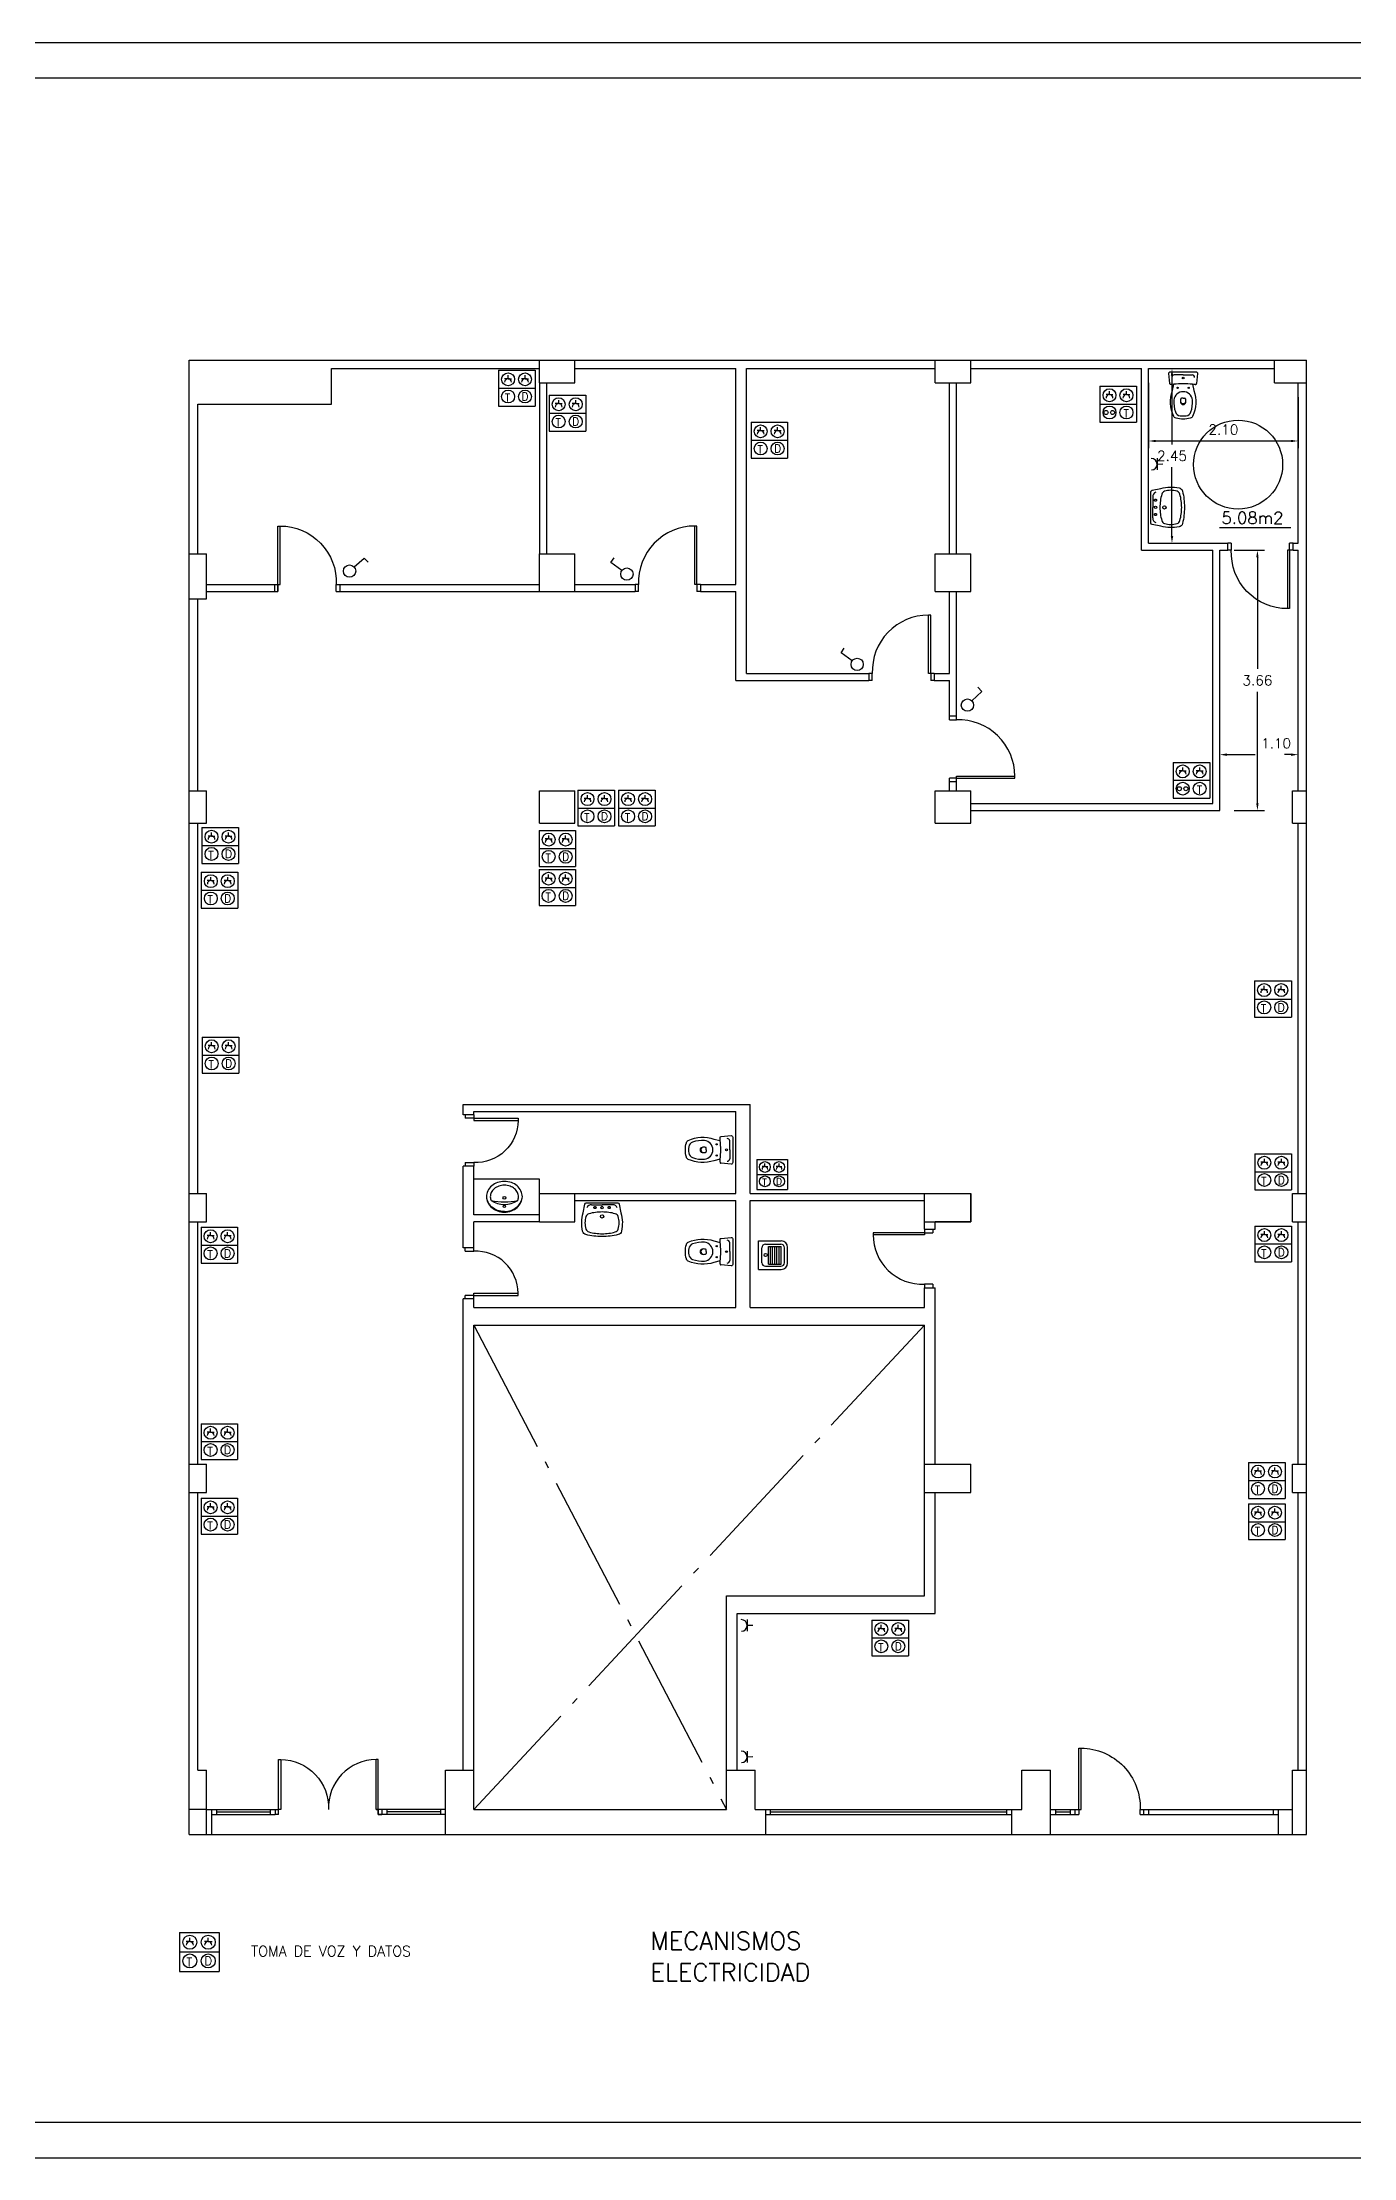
# Model space of a CAD drawing. Extents: x 131 to 495, y 66 to 228.
# Drawn here: x 220.91 to 239.34, y 98.08 to 127.78 of the extents above; entities that cross this region are included whole.
import ezdxf

# ---------------------------------------------------------------- set-up
doc = ezdxf.new("R2010")
doc.units = 0
doc.linetypes.add('ACAD_ISO04W100', pattern=[30.5, 24, -3, 0.5, -3])
doc.linetypes.add('PUNTOS', pattern=[0.25, 0, -0.25])
doc.layers.get('0').update_dxf_attribs({"linetype": 'CONTINUOUS'})
doc.layers.get('DEFPOINTS').update_dxf_attribs({"linetype": 'CONTINUOUS'})
for name, color, linetype in [('2', 7, 'CONTINUOUS'), ('COTAS', 1, 'CONTINUOUS'), ('FORMATO', 7, 'CONTINUOUS'), ('MECANISMOS', 2, 'CONTINUOUS'), ('PLANTA', 5, 'CONTINUOUS'), ('SAN', 7, 'CONTINUOUS'), ('SUP', 7, 'CONTINUOUS'), ('TEXTO', 3, 'CONTINUOUS')]:
    doc.layers.add(name, color=color, linetype=linetype)
doc.styles.add('ROMANS', font='romans')
doc.dimstyles.get("Standard").update_dxf_attribs({"dimtxt": 0.18, "dimasz": 0.18, "dimexe": 0.18, "dimexo": 0.0625, "dimgap": 0.09, "dimtad": 0, "dimtih": 1, "dimtoh": 1, "dimdec": 4, "dimzin": 0, "dimtxsty": 'STANDARD', "dimcen": 0.09, "dimazin": 3, "dimtfac": 1, "dimtdec": 4, "dimtofl": 0, "dimtmove": 0, "dimatfit": 3, "dimtolj": 1, "dimtzin": 0})

# ---------------------------------------------------------------- blocks, each defined once
blk = doc.blocks.new('012311')
for p, q in [((-0.2, 0), (0.2, 0)), ((-0.2, 0), (-0.2, -0.317)), ((0.2, 0), (0.2, -0.317)), ((-0.155, -0.095), (-0.155, -0.312)), ((-0.126, -0.136), (-0.126, -0.316)), ((-0.126, -0.136), (0.124, -0.136)), ((-0.126, -0.166), (0.124, -0.166)), ((-0.126, -0.196), (0.124, -0.196)), ((-0.126, -0.226), (0.124, -0.226)), ((-0.126, -0.256), (0.124, -0.256)), ((-0.126, -0.286), (0.124, -0.286)), ((-0.105, -0.045), (0.105, -0.045)), ((0.124, -0.136), (0.124, -0.316)), ((0.155, -0.095), (0.155, -0.312)), ((-0.126, -0.316), (0.124, -0.316)), ((-0.11, -0.407), (0.11, -0.407)), ((-0.105, -0.362), (0.105, -0.362))]:
    blk.add_line(p, q)
blk.add_circle((0.003, -0.098), 0.0213)
for centre, radius, start, end in [((-0.105, -0.095), 0.0501, 90, 180), ((0.105, -0.095), 0.0501, 0, 90), ((-0.11, -0.317), 0.0902, 180, 270), ((-0.105, -0.312), 0.0501, 180, 270), ((0.105, -0.312), 0.0501, 270, 0), ((0.11, -0.317), 0.0902, 270, 0)]:
    blk.add_arc(centre, radius, start, end)
blk = doc.blocks.new('012114')
for p, q in [((0, -0.041), (-0.126, -0.041)), ((0, -0.041), (0.126, -0.041)), ((0, -0.372), (-0.025, -0.372)), ((0, -0.372), (0.025, -0.372))]:
    blk.add_line(p, q)
blk.add_lwpolyline([(0.17, -0.179, 0.006856), (0.131, -0.175), (0.152, -0.264, -0.190618), (0.133, -0.625, -0.225225), (0.1, -0.652, -0.063558), (0, -0.665, -0.063558), (-0.1, -0.652, -0.225225), (-0.133, -0.625, -0.190618), (-0.152, -0.264), (-0.131, -0.175, 0.006856), (-0.17, -0.179, -0.425204), (-0.187, -0.165), (-0.2, -0.024, -0.440217), (-0.179, 0), (0, 0), (0.179, 0, -0.440217), (0.2, -0.024), (0.187, -0.165)], format="xyb")
for centre, radius in [((-0.078, -0.225), 0.008), ((0, -0.087), 0.0125), ((0.078, -0.225), 0.008)]:
    blk.add_circle(centre, radius)
for centre, radius, start, end in [((-0.122, -0.078), 0.0372, 96.0407, 181.7016), ((0, -0.412), 0.133, 6.8934, 173.1066), ((0, -1.582), 1.413, 90, 95.3323), ((0, -1.582), 1.413, 84.6677, 90), ((0.122, -0.078), 0.0372, 358.2984, 83.9593), ((0.172, -0.164), 0.015, 263.0963, 355.2379), ((0.314, -0.419), 0.447, 176.9791, 198.8669), ((-0.033, -0.538), 0.08, 198.8669, 263.0722), ((0.087, -0.406), 0.125, 168.5881, 191.4119), ((0, -0.408), 0.0386, 195.7788, 344.2212), ((-0.025, -0.382), 0.01, 90, 180), ((0, -0.422), 0.0366, 195.2314, 344.7686), ((0.025, -0.382), 0.01, 0, 90), ((-0.087, -0.406), 0.125, 348.5881, 11.4119), ((0.033, -0.538), 0.08, 276.9278, 341.1331), ((-0.314, -0.419), 0.447, 341.1331, 3.0209), ((0, -0.268), 0.352, 263.0722, 270), ((0, -0.268), 0.352, 270, 276.9278)]:
    blk.add_arc(centre, radius, start, end)
blk = doc.blocks.new('012314')
blk.add_lwpolyline([(-0.28, -0.24, 0.113017), (-0.259, -0.33, 0.103369), (-0.198, -0.41, 0.092126), (-0.109, -0.461, 0.085497), (0, -0.48, 0.085497), (0.109, -0.461, 0.092126), (0.198, -0.41, 0.103369), (0.259, -0.33, 0.113017), (0.28, -0.24, 0.113017), (0.259, -0.15, 0.103369), (0.198, -0.07, 0.092126), (0.109, -0.019, 0.085497), (0, 0, 0.085497), (-0.109, -0.019, 0.092126), (-0.198, -0.07, 0.103369), (-0.259, -0.15, 0.113017)], format="xyb", close=True)
for points in [[(-0.22, -0.24, 0.113017), (-0.205, -0.304, 0.103369), (-0.159, -0.364, 0.092126), (-0.089, -0.405, 0.085497), (0, -0.42, 0.085497), (0.089, -0.405, 0.092126), (0.159, -0.364, 0.103369), (0.205, -0.304, 0.113017), (0.22, -0.24, 0.105724), (0.207, -0.18, 0.103369)], [(-0.207, -0.18, 0.105724), (-0.22, -0.24, 0.113017)], [(0, -0.01, 0.085497), (-0.106, -0.028, 0.088222), (-0.188, -0.075, 0.098942)], [(0, -0.01, -0.085497), (0.106, -0.028, -0.088222), (0.188, -0.075, -0.098942)]]:
    blk.add_lwpolyline(points, format="xyb")
for centre, radius in [((0, -0.223), 0.0225), ((0, -0.09), 0.0175)]:
    blk.add_circle(centre, radius)
for centre, radius, start, end in [((-0.029, -0.276), 0.256, 128.4812, 167.4912), ((0, -0.508), 0.388, 57.6961, 122.3039), ((0, -1.187), 1.028, 78.3757, 101.6243), ((0.029, -0.276), 0.256, 12.5088, 51.5188)]:
    blk.add_arc(centre, radius, start, end)
blk = doc.blocks.new('012102')
for p in [(-0.148, -0.025), (0.148, -0.025)]:
    blk.add_line(p, (0, -0.025))
blk.add_lwpolyline([(0.221, 0, -0.356176), (0.241, -0.016), (0.266, -0.14, -0.119815), (0.273, -0.396, -0.294219), (0.228, -0.444, -0.064372), (0, -0.47, -0.064372), (-0.228, -0.444, -0.294219), (-0.273, -0.396, -0.119815), (-0.266, -0.14), (-0.241, -0.016, -0.356176), (-0.221, 0), (0, 0)], format="xyb", close=True)
at = {"linetype": 'PUNTOS'}
for centre in [(-0.1, -0.065), (0.1, -0.065)]:
    blk.add_circle(centre, 0.015, dxfattribs=at)
for centre, radius in [((0, -0.19), 0.023), ((0, -0.065), 0.0175)]:
    blk.add_circle(centre, radius)
for centre, radius, start, end in [((0.04, -0.279), 0.28, 161.6517, 198.3483), ((-0.169, -0.21), 0.06, 106.3491, 161.6517), ((-0.151, -0.092), 0.067, 87.0352, 159.0483), ((-0.007, -0.761), 0.634, 89.3416, 106.3491), ((0.007, -0.761), 0.634, 73.6509, 90.6584), ((0.151, -0.092), 0.067, 20.9517, 92.9648), ((0.169, -0.21), 0.06, 18.3483, 73.6509), ((-0.04, -0.279), 0.28, 341.6517, 18.3483), ((-0.169, -0.349), 0.06, 198.3483, 253.6509), ((-0.007, 0.202), 0.634, 253.6509, 270.6584), ((0.007, 0.202), 0.634, 269.3416, 286.3491), ((0.169, -0.349), 0.06, 286.3491, 341.6517)]:
    blk.add_arc(centre, radius, start, end)
blk = doc.blocks.new('*D56')
at = {"color": 0, "linetype": 'BYBLOCK'}
for p, q in [((168.061, 123.304), (168.061, 122.388)), ((170.161, 123.104), (170.161, 122.388)), ((168.161, 122.488), (170.061, 122.488))]:
    blk.add_line(p, q, dxfattribs=at)
for points in [[(168.161, 122.504), (168.161, 122.471), (168.061, 122.488)], [(170.061, 122.504), (170.061, 122.471), (170.161, 122.488)]]:
    blk.add_solid(points, dxfattribs=at)
at = {"layer": 'DEFPOINTS', "color": 0, "linetype": 'BYBLOCK'}
for p in [(168.061, 123.504), (170.161, 123.304), (170.161, 122.488)]:
    blk.add_point(p, dxfattribs=at)
at = {"color": 0, "linetype": 'BYBLOCK', "insert": (169.111, 122.648), "char_height": 0.14, "attachment_point": 5, "style": 'ROMANS'}
blk.add_mtext('\\A1;2.10', dxfattribs=at)
blk = doc.blocks.new('*D57')
at = {"color": 0, "linetype": 'BYBLOCK'}
for p, q in [((168.261, 123.504), (168.489, 123.504)), ((168.389, 123.404), (168.389, 122.439)), ((168.389, 121.154), (168.389, 122.119)), ((168.261, 121.054), (168.489, 121.054))]:
    blk.add_line(p, q, dxfattribs=at)
for points in [[(168.372, 123.404), (168.406, 123.404), (168.389, 123.504)], [(168.372, 121.154), (168.406, 121.154), (168.389, 121.054)]]:
    blk.add_solid(points, dxfattribs=at)
at = {"layer": 'DEFPOINTS', "color": 0, "linetype": 'BYBLOCK'}
for p in [(168.061, 123.504), (168.389, 123.504), (168.061, 121.054)]:
    blk.add_point(p, dxfattribs=at)
at = {"color": 0, "linetype": 'BYBLOCK', "insert": (168.389, 122.279), "char_height": 0.14, "attachment_point": 5, "style": 'ROMANS'}
blk.add_mtext('\\A1;2.45', dxfattribs=at)
blk = doc.blocks.new('*D58')
at = {"color": 0, "linetype": 'BYBLOCK'}
for p, q in [((169.261, 120.954), (169.689, 120.954)), ((169.589, 120.854), (169.589, 119.287)), ((169.589, 117.399), (169.589, 118.967)), ((169.261, 117.299), (169.689, 117.299))]:
    blk.add_line(p, q, dxfattribs=at)
for points in [[(169.572, 120.854), (169.605, 120.854), (169.589, 120.954)], [(169.572, 117.399), (169.605, 117.399), (169.589, 117.299)]]:
    blk.add_solid(points, dxfattribs=at)
at = {"layer": 'DEFPOINTS', "color": 0, "linetype": 'BYBLOCK'}
for p in [(169.061, 120.954), (169.589, 120.954), (169.061, 117.299)]:
    blk.add_point(p, dxfattribs=at)
at = {"color": 0, "linetype": 'BYBLOCK', "insert": (169.589, 119.127), "char_height": 0.14, "attachment_point": 5, "style": 'ROMANS'}
blk.add_mtext('\\A1;3.66', dxfattribs=at)
blk = doc.blocks.new('*D59')
at = {"color": 0, "linetype": 'BYBLOCK'}
for p, q in [((204.231, 117.969), (204.231, 117.984)), ((204.331, 118.084), (204.728, 118.084)), ((205.231, 118.084), (205.141, 118.084)), ((205.331, 117.969), (205.331, 117.984))]:
    blk.add_line(p, q, dxfattribs=at)
for points in [[(204.331, 118.101), (204.331, 118.067), (204.231, 118.084)], [(205.231, 118.101), (205.231, 118.067), (205.331, 118.084)]]:
    blk.add_solid(points, dxfattribs=at)
at = {"layer": 'DEFPOINTS', "color": 0, "linetype": 'BYBLOCK'}
for p in [(204.231, 118.169), (205.331, 118.169), (205.331, 118.084)]:
    blk.add_point(p, dxfattribs=at)
at = {"color": 0, "linetype": 'BYBLOCK', "insert": (205.021, 118.243), "char_height": 0.14, "attachment_point": 5, "style": 'ROMANS'}
blk.add_mtext('\\A1;1.10', dxfattribs=at)

msp = doc.modelspace()

# ---------------------------------------------------------------- linework, layer by layer
for p, q in [((236.576, 121.942), (236.579, 121.78)), ((236.577, 121.861), (236.658, 121.862)), ((223.292, 102.971), (224.185, 102.971)), ((223.292, 102.901), (224.185, 102.901)), ((223.362, 102.971), (223.362, 102.901)), ((223.362, 102.936), (224.115, 102.936)), ((224.115, 102.971), (224.115, 102.901)), ((224.185, 102.971), (224.185, 102.901)), ((224.235, 102.901), (224.185, 102.901)), ((224.235, 102.901), (224.235, 102.971)), ((225.635, 102.901), (225.635, 102.971)), ((225.635, 102.901), (225.685, 102.901)), ((226.578, 102.971), (225.685, 102.971)), ((225.685, 102.971), (225.685, 102.901)), ((226.578, 102.901), (225.685, 102.901)), ((225.755, 102.971), (225.755, 102.901)), ((226.508, 102.936), (225.755, 102.936)), ((226.508, 102.971), (226.508, 102.901)), ((231.073, 102.971), (234.533, 102.971)), ((231.073, 102.901), (234.533, 102.901)), ((231.143, 102.971), (231.143, 102.901)), ((231.143, 102.936), (234.463, 102.936)), ((234.463, 102.971), (234.463, 102.901)), ((235.078, 102.971), (235.428, 102.971)), ((235.078, 102.971), (235.428, 102.971)), ((235.078, 102.901), (235.428, 102.901)), ((235.148, 102.971), (235.148, 102.901)), ((235.148, 102.936), (235.358, 102.936)), ((235.358, 102.901), (235.358, 102.971)), ((235.428, 102.901), (235.428, 102.971)), ((235.428, 102.901), (235.428, 102.901)), ((236.388, 102.971), (236.388, 102.901)), ((236.388, 102.971), (238.278, 102.971)), ((236.388, 102.901), (238.278, 102.901)), ((236.458, 102.971), (236.458, 102.901)), ((238.208, 102.971), (238.208, 102.901)), ((223.292, 102.621), (226.578, 102.621)), ((231.073, 102.621), (234.533, 102.621)), ((235.078, 102.621), (238.278, 102.621))]:
    msp.add_line(p, q)
msp.add_arc((236.496, 121.859), 0.0812, 271.0929, 91.0929)
at = {"layer": '2'}
for p, q in [((224.255, 120.171), (224.255, 120.991)), ((230.082, 120.171), (230.082, 120.991)), ((237.619, 120.751), (237.569, 120.751)), ((237.619, 120.751), (237.619, 120.651)), ((238.439, 120.651), (238.409, 120.651)), ((238.409, 120.651), (238.409, 119.831)), ((238.439, 120.651), (238.439, 120.751)), ((238.489, 120.751), (238.439, 120.751)), ((224.175, 120.071), (224.225, 120.071)), ((224.225, 120.171), (224.255, 120.171)), ((224.225, 120.171), (224.225, 120.071)), ((225.045, 120.071), (225.045, 120.171)), ((225.045, 120.071), (225.095, 120.071)), ((229.242, 120.171), (229.242, 120.071)), ((229.292, 120.071), (229.242, 120.071)), ((229.292, 120.071), (229.292, 120.171)), ((230.112, 120.171), (230.082, 120.171)), ((230.112, 120.171), (230.112, 120.071)), ((230.162, 120.071), (230.112, 120.071)), ((230.162, 120.171), (230.162, 120.071)), ((233.366, 118.921), (233.366, 119.741)), ((232.576, 118.821), (232.526, 118.821)), ((232.576, 118.821), (232.576, 118.921)), ((233.396, 118.921), (233.366, 118.921)), ((233.396, 118.921), (233.396, 118.821)), ((233.446, 118.821), (233.396, 118.821)), ((233.658, 118.27), (233.658, 118.32)), ((233.658, 118.27), (233.758, 118.27)), ((233.658, 117.4), (233.658, 117.45)), ((233.758, 117.45), (233.658, 117.45)), ((233.758, 117.48), (234.578, 117.48)), ((233.758, 117.45), (233.758, 117.48)), ((226.858, 112.725), (226.858, 112.675)), ((226.978, 112.675), (226.858, 112.675)), ((226.978, 112.675), (226.978, 112.645)), ((226.978, 112.645), (227.598, 112.645)), ((226.858, 112.055), (226.858, 112.005)), ((226.858, 112.055), (226.978, 112.055)), ((233.428, 111.117), (233.428, 111.067)), ((226.858, 110.809), (226.858, 110.859)), ((226.858, 110.809), (226.978, 110.809)), ((233.308, 111.037), (232.588, 111.037)), ((233.308, 111.067), (233.308, 111.037)), ((233.308, 111.067), (233.428, 111.067)), ((226.858, 110.139), (226.858, 110.189)), ((226.978, 110.189), (226.858, 110.189)), ((226.978, 110.219), (227.598, 110.219)), ((226.978, 110.189), (226.978, 110.219)), ((233.428, 110.347), (233.308, 110.347)), ((233.428, 110.347), (233.428, 110.297)), ((224.265, 103.671), (224.265, 102.971)), ((225.605, 102.971), (225.605, 103.671)), ((235.508, 102.971), (235.508, 103.831)), ((224.265, 102.971), (224.235, 102.971)), ((225.635, 102.971), (225.605, 102.971)), ((225.605, 102.971), (225.635, 102.971)), ((225.635, 102.971), (225.635, 102.901)), ((225.685, 102.901), (225.635, 102.901)), ((235.428, 102.901), (235.478, 102.901)), ((235.478, 102.971), (235.478, 102.901)), ((235.478, 102.971), (235.508, 102.971)), ((236.338, 102.901), (236.338, 102.971)), ((236.338, 102.901), (236.388, 102.901))]:
    msp.add_line(p, q, dxfattribs=at)
for points in [[(224.175, 120.171), (224.225, 120.171), (224.225, 120.991), (224.255, 120.991, -0.42517), (225.045, 120.171), (225.095, 120.171)], [(230.162, 120.171), (230.112, 120.171), (230.112, 120.991), (230.082, 120.991, 0.42517), (229.292, 120.171), (229.242, 120.171)], [(238.489, 120.651), (238.439, 120.651), (238.439, 119.831), (238.409, 119.831, -0.42517), (237.619, 120.651), (237.569, 120.651)], [(233.446, 118.921), (233.396, 118.921), (233.396, 119.741), (233.366, 119.741, 0.42517), (232.576, 118.921), (232.526, 118.921)], [(233.758, 117.4), (233.758, 117.45), (234.578, 117.45), (234.578, 117.48, 0.42517), (233.758, 118.27), (233.758, 118.32)], [(226.978, 112.725), (226.978, 112.675), (227.598, 112.675), (227.598, 112.645, -0.42881), (226.978, 112.055), (226.978, 112.005)], [(233.308, 111.117), (233.308, 111.067), (232.588, 111.067), (232.588, 111.037, 0.426731), (233.308, 110.347), (233.308, 110.297)], [(226.978, 110.139), (226.978, 110.189), (227.598, 110.189), (227.598, 110.219, 0.42881), (226.978, 110.809), (226.978, 110.859)], [(224.185, 102.971), (224.235, 102.971), (224.235, 103.671), (224.265, 103.671, -0.427098), (224.935, 102.971)], [(225.685, 102.971), (225.635, 102.971), (225.635, 103.671), (225.605, 103.671, 0.427098), (224.935, 102.971)], [(235.428, 102.971), (235.478, 102.971), (235.478, 103.831), (235.508, 103.831, -0.42465), (236.338, 102.971), (236.388, 102.971)]]:
    msp.add_lwpolyline(points, format="xyb", dxfattribs=at)
msp.add_circle((237.715, 121.853), 0.625, dxfattribs=at)
at = {"layer": 'FORMATO', "color": 4}
for p, q in [((199.625, 127.782), (265.731, 127.782)), ((199.625, 98.082), (265.731, 98.082))]:
    msp.add_line(p, q, dxfattribs=at)
at = {"layer": 'FORMATO', "color": 6}
for p, q in [((202.625, 127.282), (265.231, 127.282)), ((202.625, 98.582), (265.231, 98.582))]:
    msp.add_line(p, q, dxfattribs=at)
at = {"layer": 'MECANISMOS', "color": 4}
for p, q in [((227.324, 123.178), (227.838, 123.178)), ((227.324, 123.178), (227.324, 122.673)), ((227.459, 123.059), (227.41, 123.059)), ((227.459, 123.059), (227.459, 123.108)), ((227.459, 123.059), (227.507, 123.059)), ((227.697, 123.059), (227.649, 123.059)), ((227.697, 123.059), (227.697, 123.108)), ((227.697, 123.059), (227.745, 123.059)), ((227.838, 123.178), (227.838, 122.673)), ((227.324, 122.926), (227.838, 122.926)), ((227.324, 122.673), (227.838, 122.673)), ((228.036, 122.827), (228.55, 122.827)), ((228.036, 122.827), (228.036, 122.323)), ((228.17, 122.709), (228.122, 122.709)), ((228.17, 122.709), (228.17, 122.758)), ((228.17, 122.709), (228.219, 122.709)), ((228.409, 122.709), (228.36, 122.709)), ((228.409, 122.709), (228.409, 122.758)), ((228.409, 122.709), (228.457, 122.709)), ((228.55, 122.827), (228.55, 122.323)), ((235.773, 122.954), (235.773, 122.45)), ((235.773, 122.954), (236.287, 122.954)), ((235.773, 122.702), (236.287, 122.702)), ((235.908, 122.836), (235.859, 122.836)), ((235.908, 122.836), (235.908, 122.885)), ((235.908, 122.836), (235.956, 122.836)), ((236.146, 122.836), (236.098, 122.836)), ((236.146, 122.836), (236.146, 122.885)), ((236.146, 122.836), (236.194, 122.836)), ((236.287, 122.954), (236.287, 122.45)), ((228.036, 122.575), (228.55, 122.575)), ((230.873, 122.448), (231.386, 122.448)), ((230.873, 122.448), (230.873, 121.944)), ((231.007, 122.33), (231.007, 122.378)), ((231.245, 122.33), (231.245, 122.378)), ((231.386, 122.448), (231.386, 121.944)), ((235.773, 122.45), (236.287, 122.45)), ((228.036, 122.323), (228.55, 122.323)), ((230.873, 122.196), (231.386, 122.196)), ((231.007, 122.33), (230.959, 122.33)), ((231.007, 122.33), (231.055, 122.33)), ((231.245, 122.33), (231.197, 122.33)), ((231.245, 122.33), (231.294, 122.33)), ((230.873, 121.944), (231.386, 121.944)), ((225.296, 120.416), (225.438, 120.542)), ((225.438, 120.542), (225.493, 120.483)), ((228.903, 120.477), (228.947, 120.545)), ((229.057, 120.367), (228.903, 120.477)), ((232.138, 119.209), (232.182, 119.276)), ((232.292, 119.099), (232.138, 119.209)), ((233.975, 118.537), (234.113, 118.666)), ((234.113, 118.666), (234.06, 118.727)), ((236.802, 117.673), (236.802, 117.169)), ((236.802, 117.673), (237.316, 117.673)), ((237.316, 117.673), (237.316, 117.169)), ((236.802, 117.421), (237.316, 117.421)), ((236.937, 117.555), (236.888, 117.555)), ((236.937, 117.555), (236.937, 117.603)), ((236.937, 117.555), (236.985, 117.555)), ((237.175, 117.555), (237.127, 117.555)), ((237.175, 117.555), (237.175, 117.603)), ((237.175, 117.555), (237.224, 117.555)), ((228.44, 117.284), (228.954, 117.284)), ((228.44, 117.284), (228.44, 116.78)), ((228.44, 117.032), (228.954, 117.032)), ((228.575, 117.166), (228.526, 117.166)), ((228.575, 117.166), (228.575, 117.214)), ((228.575, 117.166), (228.623, 117.166)), ((228.813, 117.166), (228.765, 117.166)), ((228.813, 117.166), (228.813, 117.214)), ((228.813, 117.166), (228.861, 117.166)), ((228.954, 117.284), (228.954, 116.78)), ((229.01, 117.284), (229.524, 117.284)), ((229.01, 117.284), (229.01, 116.78)), ((229.01, 117.032), (229.524, 117.032)), ((229.145, 117.166), (229.096, 117.166)), ((229.145, 117.166), (229.145, 117.214)), ((229.145, 117.166), (229.193, 117.166)), ((229.383, 117.166), (229.335, 117.166)), ((229.383, 117.166), (229.383, 117.214)), ((229.383, 117.166), (229.431, 117.166)), ((229.524, 117.284), (229.524, 116.78)), ((236.802, 117.169), (237.316, 117.169)), ((223.158, 116.756), (223.672, 116.756)), ((223.158, 116.756), (223.158, 116.252)), ((223.672, 116.756), (223.672, 116.252)), ((228.44, 116.78), (228.954, 116.78)), ((229.01, 116.78), (229.524, 116.78)), ((223.158, 116.504), (223.672, 116.504)), ((223.292, 116.638), (223.244, 116.638)), ((223.292, 116.638), (223.292, 116.686)), ((223.292, 116.638), (223.341, 116.638)), ((223.531, 116.638), (223.482, 116.638)), ((223.531, 116.638), (223.531, 116.686)), ((223.531, 116.638), (223.579, 116.638)), ((227.894, 116.716), (228.408, 116.716)), ((227.894, 116.716), (227.894, 116.212)), ((227.894, 116.464), (228.408, 116.464)), ((228.029, 116.598), (227.98, 116.598)), ((228.029, 116.598), (228.029, 116.647)), ((228.029, 116.598), (228.077, 116.598)), ((228.267, 116.598), (228.219, 116.598)), ((228.267, 116.598), (228.267, 116.647)), ((228.267, 116.598), (228.316, 116.598)), ((228.408, 116.716), (228.408, 116.212)), ((223.147, 116.131), (223.661, 116.131)), ((223.147, 116.131), (223.147, 115.627)), ((223.158, 116.252), (223.672, 116.252)), ((223.661, 116.131), (223.661, 115.627)), ((227.894, 116.212), (228.408, 116.212)), ((227.894, 116.167), (228.408, 116.167)), ((227.894, 116.167), (227.894, 115.663)), ((228.408, 116.167), (228.408, 115.663)), ((223.147, 115.879), (223.661, 115.879)), ((223.282, 116.013), (223.233, 116.013)), ((223.282, 116.013), (223.282, 116.062)), ((223.282, 116.013), (223.33, 116.013)), ((223.52, 116.013), (223.472, 116.013)), ((223.52, 116.013), (223.52, 116.062)), ((223.52, 116.013), (223.568, 116.013)), ((227.894, 115.915), (228.408, 115.915)), ((228.028, 116.049), (227.98, 116.049)), ((228.028, 116.049), (228.028, 116.097)), ((228.028, 116.049), (228.077, 116.049)), ((228.267, 116.049), (228.218, 116.049)), ((228.267, 116.049), (228.267, 116.097)), ((228.267, 116.049), (228.315, 116.049)), ((223.147, 115.627), (223.661, 115.627)), ((227.894, 115.663), (228.408, 115.663)), ((237.946, 114.604), (238.464, 114.604)), ((237.946, 114.604), (237.946, 114.096)), ((237.946, 114.35), (238.464, 114.35)), ((238.081, 114.485), (238.032, 114.485)), ((238.081, 114.485), (238.081, 114.534)), ((238.081, 114.485), (238.13, 114.485)), ((238.321, 114.485), (238.273, 114.485)), ((238.321, 114.485), (238.321, 114.534)), ((238.321, 114.485), (238.37, 114.485)), ((238.464, 114.604), (238.464, 114.096)), ((237.946, 114.096), (238.464, 114.096)), ((223.16, 113.814), (223.674, 113.814)), ((223.16, 113.814), (223.16, 113.31)), ((223.674, 113.814), (223.674, 113.31)), ((223.16, 113.562), (223.674, 113.562)), ((223.294, 113.696), (223.246, 113.696)), ((223.294, 113.696), (223.294, 113.744)), ((223.294, 113.696), (223.343, 113.696)), ((223.533, 113.696), (223.484, 113.696)), ((223.533, 113.696), (223.533, 113.744)), ((223.533, 113.696), (223.581, 113.696)), ((223.16, 113.31), (223.674, 113.31)), ((230.955, 112.097), (231.383, 112.097)), ((230.955, 112.097), (230.955, 111.677)), ((231.067, 111.999), (231.027, 111.999)), ((231.067, 111.999), (231.067, 112.039)), ((231.067, 111.999), (231.108, 111.999)), ((231.266, 111.999), (231.226, 111.999)), ((231.266, 111.999), (231.266, 112.039)), ((231.266, 111.999), (231.306, 111.999)), ((231.383, 112.097), (231.383, 111.677)), ((237.95, 112.177), (238.464, 112.177)), ((237.95, 112.177), (237.95, 111.673)), ((238.084, 112.059), (238.036, 112.059)), ((238.084, 112.059), (238.084, 112.108)), ((238.084, 112.059), (238.133, 112.059)), ((238.323, 112.059), (238.274, 112.059)), ((238.323, 112.059), (238.323, 112.108)), ((238.323, 112.059), (238.371, 112.059)), ((238.464, 112.177), (238.464, 111.673)), ((230.955, 111.887), (231.383, 111.887)), ((230.955, 111.677), (231.383, 111.677)), ((237.95, 111.925), (238.464, 111.925)), ((237.95, 111.673), (238.464, 111.673)), ((223.145, 111.147), (223.659, 111.147)), ((223.145, 111.147), (223.145, 110.643)), ((223.659, 111.147), (223.659, 110.643)), ((237.95, 111.163), (238.464, 111.163)), ((237.95, 111.163), (237.95, 110.659)), ((238.084, 111.045), (238.084, 111.093)), ((238.323, 111.045), (238.323, 111.093)), ((238.464, 111.163), (238.464, 110.659)), ((223.145, 110.895), (223.659, 110.895)), ((223.279, 111.029), (223.231, 111.029)), ((223.279, 111.029), (223.279, 111.077)), ((223.279, 111.029), (223.328, 111.029)), ((223.518, 111.029), (223.469, 111.029)), ((223.518, 111.029), (223.518, 111.077)), ((223.518, 111.029), (223.566, 111.029)), ((237.95, 110.911), (238.464, 110.911)), ((238.084, 111.045), (238.036, 111.045)), ((238.084, 111.045), (238.133, 111.045)), ((238.323, 111.045), (238.274, 111.045)), ((238.323, 111.045), (238.371, 111.045)), ((223.145, 110.643), (223.659, 110.643)), ((237.95, 110.659), (238.464, 110.659)), ((223.145, 108.388), (223.659, 108.388)), ((223.145, 108.388), (223.145, 107.884)), ((223.145, 108.136), (223.659, 108.136)), ((223.279, 108.27), (223.231, 108.27)), ((223.279, 108.27), (223.279, 108.318)), ((223.279, 108.27), (223.328, 108.27)), ((223.518, 108.27), (223.469, 108.27)), ((223.518, 108.27), (223.518, 108.318)), ((223.518, 108.27), (223.566, 108.27)), ((223.659, 108.388), (223.659, 107.884)), ((223.145, 107.884), (223.659, 107.884)), ((237.861, 107.843), (238.374, 107.843)), ((237.861, 107.843), (237.861, 107.339)), ((238.374, 107.843), (238.374, 107.339)), ((237.861, 107.591), (238.374, 107.591)), ((237.995, 107.725), (237.947, 107.725)), ((237.995, 107.725), (237.995, 107.773)), ((237.995, 107.725), (238.043, 107.725)), ((238.233, 107.725), (238.185, 107.725)), ((238.233, 107.725), (238.233, 107.773)), ((238.233, 107.725), (238.282, 107.725)), ((223.145, 107.34), (223.659, 107.34)), ((223.145, 107.34), (223.145, 106.836)), ((223.279, 107.222), (223.231, 107.222)), ((223.279, 107.222), (223.279, 107.271)), ((223.279, 107.222), (223.328, 107.222)), ((223.518, 107.222), (223.469, 107.222)), ((223.518, 107.222), (223.518, 107.271)), ((223.518, 107.222), (223.566, 107.222)), ((223.659, 107.34), (223.659, 106.836)), ((237.861, 107.339), (238.374, 107.339)), ((237.861, 107.264), (238.374, 107.264)), ((237.861, 107.264), (237.861, 106.76)), ((238.374, 107.264), (238.374, 106.76)), ((223.145, 107.088), (223.659, 107.088)), ((237.861, 107.012), (238.374, 107.012)), ((237.995, 107.146), (237.947, 107.146)), ((237.995, 107.146), (237.995, 107.195)), ((237.995, 107.146), (238.043, 107.146)), ((238.233, 107.146), (238.185, 107.146)), ((238.233, 107.146), (238.233, 107.195)), ((238.233, 107.146), (238.282, 107.146)), ((223.145, 106.836), (223.659, 106.836)), ((237.861, 106.76), (238.374, 106.76)), ((230.816, 105.639), (230.819, 105.476)), ((230.818, 105.558), (230.899, 105.559)), ((232.568, 105.631), (233.082, 105.631)), ((232.568, 105.631), (232.568, 105.127)), ((232.702, 105.513), (232.654, 105.513)), ((232.702, 105.513), (232.702, 105.562)), ((232.702, 105.513), (232.751, 105.513)), ((232.941, 105.513), (232.892, 105.513)), ((232.941, 105.513), (232.941, 105.562)), ((232.941, 105.513), (232.989, 105.513)), ((233.082, 105.631), (233.082, 105.127)), ((232.568, 105.379), (233.082, 105.379)), ((232.568, 105.127), (233.082, 105.127)), ((230.816, 103.792), (230.819, 103.63)), ((230.818, 103.711), (230.899, 103.713)), ((222.843, 101.244), (223.399, 101.244)), ((222.843, 101.244), (222.843, 100.698)), ((222.988, 101.116), (222.936, 101.116)), ((222.988, 101.116), (222.988, 101.169)), ((222.988, 101.116), (223.041, 101.116)), ((223.246, 101.116), (223.194, 101.116)), ((223.246, 101.116), (223.246, 101.169)), ((223.246, 101.116), (223.299, 101.116)), ((223.399, 101.244), (223.399, 100.698)), ((222.843, 100.971), (223.399, 100.971)), ((222.843, 100.698), (223.399, 100.698))]:
    msp.add_line(p, q, dxfattribs=at)
for centre, radius in [((227.459, 123.051), 0.0907), ((227.697, 123.051), 0.0907), ((227.459, 122.809), 0.0907), ((227.697, 122.809), 0.0907), ((228.17, 122.701), 0.0907), ((228.409, 122.701), 0.0907), ((235.908, 122.827), 0.0907), ((235.908, 122.585), 0.0907), ((236.146, 122.827), 0.0907), ((236.146, 122.585), 0.0907), ((228.17, 122.458), 0.0907), ((228.409, 122.458), 0.0907), ((231.007, 122.321), 0.0907), ((231.245, 122.321), 0.0907), ((235.86, 122.585), 0.0281), ((235.951, 122.585), 0.0281), ((231.007, 122.079), 0.0907), ((231.245, 122.079), 0.0907), ((225.231, 120.359), 0.0864), ((229.128, 120.317), 0.0864), ((232.363, 119.049), 0.0864), ((233.912, 118.477), 0.0864), ((236.937, 117.546), 0.0907), ((237.175, 117.546), 0.0907), ((236.937, 117.304), 0.0907), ((236.89, 117.303), 0.0281), ((236.981, 117.303), 0.0281), ((237.175, 117.304), 0.0907), ((228.575, 117.157), 0.0907), ((228.813, 117.157), 0.0907), ((229.145, 117.157), 0.0907), ((229.383, 117.157), 0.0907), ((228.575, 116.915), 0.0907), ((228.813, 116.915), 0.0907), ((229.145, 116.915), 0.0907), ((229.383, 116.915), 0.0907), ((223.292, 116.629), 0.0907), ((223.292, 116.387), 0.0907), ((223.531, 116.629), 0.0907), ((223.531, 116.387), 0.0907), ((228.029, 116.589), 0.0907), ((228.029, 116.347), 0.0907), ((228.267, 116.589), 0.0907), ((228.267, 116.347), 0.0907), ((228.028, 116.04), 0.0907), ((228.267, 116.04), 0.0907), ((223.282, 116.005), 0.0907), ((223.282, 115.762), 0.0907), ((223.52, 116.005), 0.0907), ((223.52, 115.762), 0.0907), ((228.028, 115.798), 0.0907), ((228.267, 115.798), 0.0907), ((238.081, 114.476), 0.0915), ((238.321, 114.476), 0.0915), ((238.081, 114.232), 0.0915), ((238.321, 114.232), 0.0915), ((223.294, 113.687), 0.0907), ((223.533, 113.687), 0.0907), ((223.294, 113.445), 0.0907), ((223.533, 113.445), 0.0907), ((231.067, 111.992), 0.0756), ((231.266, 111.992), 0.0756), ((238.084, 112.051), 0.0907), ((238.323, 112.051), 0.0907), ((231.067, 111.79), 0.0756), ((231.266, 111.79), 0.0756), ((238.084, 111.809), 0.0907), ((238.323, 111.809), 0.0907), ((223.279, 111.02), 0.0907), ((223.518, 111.02), 0.0907), ((238.084, 111.036), 0.0907), ((238.323, 111.036), 0.0907), ((223.279, 110.778), 0.0907), ((223.518, 110.778), 0.0907), ((238.084, 110.794), 0.0907), ((238.323, 110.794), 0.0907), ((223.279, 108.261), 0.0907), ((223.279, 108.019), 0.0907), ((223.518, 108.261), 0.0907), ((223.518, 108.019), 0.0907), ((237.995, 107.716), 0.0907), ((237.995, 107.474), 0.0907), ((238.233, 107.716), 0.0907), ((238.233, 107.474), 0.0907), ((223.279, 107.213), 0.0907), ((223.518, 107.213), 0.0907), ((237.995, 107.138), 0.0907), ((238.233, 107.138), 0.0907), ((223.279, 106.971), 0.0907), ((223.518, 106.971), 0.0907), ((237.995, 106.895), 0.0907), ((238.233, 106.895), 0.0907), ((232.702, 105.504), 0.0907), ((232.941, 105.504), 0.0907), ((232.702, 105.262), 0.0907), ((232.941, 105.262), 0.0907), ((222.988, 101.107), 0.0983), ((223.246, 101.107), 0.0983), ((222.988, 100.844), 0.0983), ((223.246, 100.844), 0.0983)]:
    msp.add_circle(centre, radius, dxfattribs=at)
for centre, radius, start, end in [((227.459, 123.011), 0.0484, 0, 180), ((227.697, 123.011), 0.0484, 0, 180), ((228.17, 122.661), 0.0484, 0, 180), ((228.409, 122.661), 0.0484, 0, 180), ((235.908, 122.788), 0.0484, 0, 180), ((236.146, 122.788), 0.0484, 0, 180), ((231.007, 122.281), 0.0484, 0, 180), ((231.245, 122.281), 0.0484, 0, 180), ((236.937, 117.506), 0.0484, 0, 180), ((237.175, 117.506), 0.0484, 0, 180), ((228.575, 117.117), 0.0484, 0, 180), ((228.813, 117.117), 0.0484, 0, 180), ((229.145, 117.117), 0.0484, 0, 180), ((229.383, 117.117), 0.0484, 0, 180), ((223.292, 116.59), 0.0484, 0, 180), ((223.531, 116.59), 0.0484, 0, 180), ((228.029, 116.55), 0.0484, 0, 180), ((228.267, 116.55), 0.0484, 0, 180), ((223.282, 115.965), 0.0484, 0, 180), ((223.52, 115.965), 0.0484, 0, 180), ((228.028, 116), 0.0484, 0, 180), ((228.267, 116), 0.0484, 0, 180), ((238.081, 114.436), 0.0488, 0, 180), ((238.321, 114.436), 0.0488, 0, 180), ((223.294, 113.647), 0.0484, 0, 180), ((223.533, 113.647), 0.0484, 0, 180), ((231.067, 111.958), 0.0403, 0, 180), ((231.266, 111.958), 0.0403, 0, 180), ((238.084, 112.011), 0.0484, 0, 180), ((238.323, 112.011), 0.0484, 0, 180), ((223.279, 110.98), 0.0484, 0, 180), ((223.518, 110.98), 0.0484, 0, 180), ((238.084, 110.996), 0.0484, 0, 180), ((238.323, 110.996), 0.0484, 0, 180), ((223.279, 108.221), 0.0484, 0, 180), ((223.518, 108.221), 0.0484, 0, 180), ((237.995, 107.676), 0.0484, 0, 180), ((238.233, 107.676), 0.0484, 0, 180), ((223.279, 107.174), 0.0484, 0, 180), ((223.518, 107.174), 0.0484, 0, 180), ((237.995, 107.098), 0.0484, 0, 180), ((238.233, 107.098), 0.0484, 0, 180), ((230.736, 105.556), 0.0812, 271.0929, 91.0929), ((232.702, 105.465), 0.0484, 0, 180), ((232.941, 105.465), 0.0484, 0, 180), ((230.736, 103.71), 0.0812, 271.0929, 91.0929), ((222.988, 101.064), 0.0524, 0, 180), ((223.246, 101.064), 0.0524, 0, 180)]:
    msp.add_arc(centre, radius, start, end, dxfattribs=at)
at = {"layer": 'PLANTA'}
for p, q in [((222.978, 123.321), (238.678, 123.321)), ((222.978, 102.621), (222.978, 123.321)), ((238.678, 102.621), (238.678, 123.321)), ((224.978, 123.201), (227.898, 123.201)), ((224.978, 122.701), (224.978, 123.201)), ((227.898, 123.001), (227.898, 120.601)), ((227.998, 123.001), (227.998, 120.601)), ((228.398, 123.201), (230.658, 123.201)), ((230.658, 120.171), (230.658, 123.201)), ((230.808, 123.201), (233.458, 123.201)), ((230.808, 118.921), (230.808, 123.201)), ((233.658, 120.601), (233.658, 123.001)), ((233.758, 120.601), (233.758, 123.001)), ((233.958, 123.201), (236.358, 123.201)), ((236.358, 120.651), (236.358, 123.201)), ((236.458, 120.751), (236.458, 123.201)), ((236.458, 123.201), (238.228, 123.201)), ((238.558, 120.751), (238.558, 123.001)), ((223.098, 122.701), (224.978, 122.701)), ((223.098, 120.601), (223.098, 122.701)), ((236.358, 120.651), (237.358, 120.651)), ((236.458, 120.751), (237.569, 120.751)), ((237.358, 117.096), (237.358, 120.651)), ((237.458, 116.996), (237.458, 120.651)), ((237.458, 120.651), (237.569, 120.651)), ((237.569, 120.651), (237.569, 120.751)), ((238.489, 120.751), (238.558, 120.751)), ((238.489, 120.651), (238.489, 120.751)), ((238.489, 120.651), (238.558, 120.651)), ((238.558, 117.271), (238.558, 120.651)), ((223.223, 120.171), (224.175, 120.171)), ((223.223, 120.071), (224.175, 120.071)), ((224.175, 120.171), (224.175, 120.071)), ((224.223, 120.071), (224.223, 120.171)), ((225.095, 120.171), (227.898, 120.171)), ((225.095, 120.171), (225.095, 120.071)), ((225.095, 120.071), (227.898, 120.071)), ((228.398, 120.171), (229.242, 120.171)), ((228.398, 120.071), (229.242, 120.071)), ((230.162, 120.171), (230.658, 120.171)), ((230.162, 120.071), (230.658, 120.071)), ((230.658, 118.821), (230.658, 120.071)), ((233.658, 118.921), (233.658, 120.071)), ((233.758, 118.32), (233.758, 120.071)), ((223.098, 117.271), (223.098, 119.971)), ((230.658, 118.821), (232.526, 118.821)), ((230.808, 118.921), (232.526, 118.921)), ((232.526, 118.921), (232.526, 118.821)), ((233.446, 118.921), (233.658, 118.921)), ((233.446, 118.921), (233.446, 118.821)), ((233.446, 118.821), (233.658, 118.821)), ((233.658, 118.32), (233.658, 118.821)), ((233.758, 118.32), (233.658, 118.32)), ((233.758, 117.4), (233.658, 117.4)), ((233.658, 117.271), (233.658, 117.4)), ((233.758, 117.271), (233.758, 117.4)), ((233.958, 117.096), (237.358, 117.096)), ((223.098, 111.621), (223.098, 116.821)), ((233.958, 116.996), (237.458, 116.996)), ((238.558, 111.621), (238.558, 116.821)), ((226.828, 112.871), (230.858, 112.871)), ((226.828, 112.725), (226.828, 112.871)), ((230.858, 111.621), (230.858, 112.871)), ((226.978, 112.725), (226.828, 112.725)), ((226.978, 112.771), (230.658, 112.771)), ((226.978, 112.725), (226.978, 112.771)), ((230.658, 111.621), (230.658, 112.771)), ((226.828, 110.859), (226.828, 112.005)), ((226.978, 112.005), (226.828, 112.005)), ((226.978, 111.321), (226.978, 112.005)), ((228.398, 111.621), (230.658, 111.621)), ((228.398, 111.521), (230.658, 111.521)), ((230.658, 110.021), (230.658, 111.521)), ((230.858, 111.621), (233.428, 111.621)), ((230.858, 111.521), (233.308, 111.521)), ((230.858, 111.521), (233.308, 111.521)), ((230.858, 110.021), (230.858, 111.521)), ((233.308, 111.621), (233.958, 111.621)), ((233.308, 111.221), (233.308, 111.621)), ((233.958, 111.621), (233.958, 111.221)), ((223.098, 107.821), (223.098, 111.221)), ((227.898, 111.321), (226.978, 111.321)), ((227.898, 111.221), (226.978, 111.221)), ((226.978, 110.859), (226.978, 111.221)), ((233.308, 111.117), (233.308, 111.221)), ((233.308, 111.221), (233.958, 111.221)), ((233.308, 111.117), (233.458, 111.117)), ((233.458, 111.117), (233.458, 111.221)), ((233.958, 111.221), (233.458, 111.221)), ((238.558, 107.821), (238.558, 111.221)), ((226.978, 110.859), (226.828, 110.859)), ((233.308, 110.021), (233.308, 110.297)), ((233.308, 110.297), (233.458, 110.297)), ((233.458, 107.821), (233.458, 110.297)), ((226.978, 110.139), (226.828, 110.139)), ((226.828, 109.771), (226.828, 110.139)), ((226.978, 110.021), (226.978, 110.139)), ((226.978, 110.021), (230.658, 110.021)), ((230.858, 110.021), (233.308, 110.021)), ((226.828, 103.521), (226.828, 109.771)), ((226.978, 109.771), (233.308, 109.771)), ((226.978, 102.971), (226.978, 109.771)), ((233.308, 105.971), (233.308, 109.771)), ((223.098, 103.521), (223.098, 107.421)), ((233.458, 105.721), (233.458, 107.421)), ((238.558, 103.521), (238.558, 107.421)), ((230.528, 105.971), (233.308, 105.971)), ((230.528, 102.971), (230.528, 105.971)), ((230.678, 105.721), (233.458, 105.721)), ((230.678, 103.521), (230.678, 105.721)), ((223.098, 103.521), (223.223, 103.521)), ((223.223, 102.971), (223.223, 103.521)), ((226.578, 102.621), (226.578, 103.521)), ((226.578, 103.521), (226.978, 103.521)), ((230.528, 103.521), (230.928, 103.521)), ((230.928, 102.971), (230.928, 103.521)), ((234.678, 102.971), (234.678, 103.521)), ((234.678, 103.521), (235.078, 103.521)), ((235.078, 102.621), (235.078, 103.521)), ((238.478, 102.971), (238.478, 103.521)), ((238.478, 103.521), (238.678, 103.521)), ((223.223, 102.971), (223.292, 102.971)), ((223.292, 102.971), (223.292, 102.621)), ((226.978, 102.971), (230.528, 102.971)), ((230.928, 102.971), (231.073, 102.971)), ((231.073, 102.971), (231.073, 102.621)), ((234.533, 102.971), (234.678, 102.971)), ((234.533, 102.971), (234.533, 102.621)), ((238.278, 102.971), (238.478, 102.971)), ((238.278, 102.971), (238.278, 102.621)), ((222.978, 102.621), (223.292, 102.621)), ((226.578, 102.621), (231.073, 102.621)), ((234.533, 102.621), (235.078, 102.621)), ((238.278, 102.621), (238.678, 102.621))]:
    msp.add_line(p, q, dxfattribs=at)
at = {"layer": 'PLANTA', "color": 1}
for p, q in [((227.898, 123.001), (227.898, 123.321)), ((228.398, 123.001), (228.398, 123.321)), ((233.458, 123.001), (233.458, 123.321)), ((233.958, 123.001), (233.958, 123.321)), ((238.228, 123.001), (238.228, 123.321)), ((227.898, 123.001), (228.398, 123.001)), ((233.458, 123.001), (233.958, 123.001)), ((238.228, 123.001), (238.678, 123.001)), ((222.978, 120.601), (223.223, 120.601)), ((223.223, 119.971), (223.223, 120.601)), ((227.898, 120.071), (227.898, 120.601)), ((227.898, 120.601), (228.398, 120.601)), ((228.398, 120.071), (228.398, 120.601)), ((233.458, 120.071), (233.458, 120.601)), ((233.458, 120.601), (233.958, 120.601)), ((233.958, 120.071), (233.958, 120.601)), ((227.898, 120.071), (228.398, 120.071)), ((233.458, 120.071), (233.958, 120.071)), ((222.978, 119.971), (223.223, 119.971)), ((222.978, 117.271), (223.223, 117.271)), ((223.223, 116.821), (223.223, 117.271)), ((227.898, 116.821), (227.898, 117.271)), ((227.898, 117.271), (228.398, 117.271)), ((228.398, 116.821), (228.398, 117.271)), ((233.458, 116.821), (233.458, 117.271)), ((233.458, 117.271), (233.958, 117.271)), ((233.958, 116.821), (233.958, 117.271)), ((238.478, 117.271), (238.678, 117.271)), ((238.478, 116.821), (238.478, 117.271)), ((222.978, 116.821), (223.223, 116.821)), ((227.898, 116.821), (228.398, 116.821)), ((233.458, 116.821), (233.958, 116.821)), ((238.478, 116.821), (238.678, 116.821)), ((222.978, 111.621), (223.223, 111.621)), ((223.223, 111.221), (223.223, 111.621)), ((227.898, 111.221), (227.898, 111.621)), ((227.898, 111.621), (228.398, 111.621)), ((228.398, 111.221), (228.398, 111.621)), ((233.458, 111.621), (233.958, 111.621)), ((233.958, 111.221), (233.958, 111.621)), ((238.478, 111.221), (238.478, 111.621)), ((238.478, 111.621), (238.678, 111.621)), ((222.978, 111.221), (223.223, 111.221)), ((227.898, 111.221), (228.398, 111.221)), ((238.478, 111.221), (238.678, 111.221)), ((222.978, 107.821), (223.223, 107.821)), ((223.223, 107.421), (223.223, 107.821)), ((233.308, 107.821), (233.958, 107.821)), ((233.958, 107.421), (233.958, 107.821)), ((238.478, 107.421), (238.478, 107.821)), ((238.478, 107.821), (238.678, 107.821)), ((222.978, 107.421), (223.223, 107.421)), ((233.308, 107.421), (233.958, 107.421)), ((238.478, 107.421), (238.678, 107.421)), ((223.223, 102.971), (222.978, 102.971)), ((223.223, 102.621), (223.223, 102.971)), ((238.478, 102.621), (238.478, 102.971))]:
    msp.add_line(p, q, dxfattribs=at)
at = {"layer": 'PLANTA', "color": 4, "linetype": 'ACAD_ISO04W100', "ltscale": 0.08}
for p, q in [((233.308, 109.771), (226.978, 102.971)), ((226.978, 109.771), (230.528, 102.971))]:
    msp.add_line(p, q, dxfattribs=at)
at = {"layer": 'SAN'}
for p, q in [((227.898, 111.821), (226.978, 111.821)), ((227.898, 111.621), (227.898, 111.821))]:
    msp.add_line(p, q, dxfattribs=at)
at = {"layer": 'SUP', "color": 7}
msp.add_line((237.455, 120.971), (238.457, 120.971), dxfattribs=at)

# ---------------------------------------------------------------- block references
at = {"layer": 'SAN'}
for name, p in [('012114', (236.943, 123.156)), ('012102', (228.779, 111.487))]:
    msp.add_blockref(name, p, dxfattribs=at)
for name, p, rotation in [('012102', (236.49, 121.253), 90), ('012114', (230.615, 112.232), 270), ('012114', (230.615, 110.803), 270), ('012311', (230.979, 110.753), 90)]:
    msp.add_blockref(name, p, dxfattribs=dict(at, rotation=rotation))
at = {"layer": 'SAN', "xscale": 0.9, "yscale": 0.9, "zscale": 0.9, "rotation": 180}
msp.add_blockref('012314', (227.407, 111.358), dxfattribs=at)

# ---------------------------------------------------------------- texts
at = {"layer": 'MECANISMOS', "color": 4, "style": 'ROMANS'}
for s, height, p in [('T', 0.112, (227.412, 122.737)), ('D', 0.112, (227.646, 122.753)), ('T', 0.112, (228.124, 122.387)), ('D', 0.112, (228.358, 122.402)), ('T', 0.112, (236.105, 122.514)), ('T', 0.112, (230.961, 122.008)), ('D', 0.112, (231.195, 122.023)), ('T', 0.112, (237.134, 117.233)), ('T', 0.112, (228.528, 116.844)), ('D', 0.112, (228.762, 116.859)), ('T', 0.112, (229.098, 116.843)), ('D', 0.112, (229.332, 116.859)), ('T', 0.112, (223.246, 116.316)), ('D', 0.112, (223.48, 116.331)), ('T', 0.112, (227.983, 116.276)), ('D', 0.112, (228.216, 116.291)), ('T', 0.112, (227.982, 115.727)), ('D', 0.112, (228.216, 115.742)), ('T', 0.112, (223.235, 115.691)), ('D', 0.112, (223.469, 115.706)), ('T', 0.113, (238.034, 114.16)), ('D', 0.113, (238.27, 114.175)), ('T', 0.112, (223.248, 113.374)), ('D', 0.112, (223.482, 113.389)), ('T', 0.0936, (231.029, 111.73)), ('D', 0.0936, (231.224, 111.743)), ('T', 0.112, (238.038, 111.737)), ('D', 0.112, (238.272, 111.752)), ('T', 0.112, (223.233, 110.707)), ('D', 0.112, (223.467, 110.722)), ('T', 0.112, (238.038, 110.723)), ('D', 0.112, (238.272, 110.738)), ('T', 0.112, (223.233, 107.948)), ('D', 0.112, (223.467, 107.963)), ('T', 0.112, (237.949, 107.403)), ('D', 0.112, (238.183, 107.418)), ('T', 0.112, (223.233, 106.9)), ('D', 0.112, (223.467, 106.915)), ('T', 0.112, (237.949, 106.824)), ('D', 0.112, (238.183, 106.839)), ('T', 0.112, (232.656, 105.191)), ('D', 0.112, (232.89, 105.206)), ('T', 0.122, (222.938, 100.767)), ('D', 0.122, (223.191, 100.784))]:
    msp.add_text(s, height=height, dxfattribs=at).set_placement(p)
at = {"layer": 'PLANTA', "color": 6, "style": 'ROMANS'}
for s, p in [('MECANISMOS', (229.461, 101.003)), ('ELECTRICIDAD', (229.461, 100.561))]:
    msp.add_text(s, height=0.2496, dxfattribs=at).set_placement(p)
at = {"layer": 'SUP', "color": 7, "style": 'ROMANS'}
msp.add_text('5.08m2', height=0.1693, rotation=359.8469, dxfattribs=at).set_placement((237.481, 121.022))
at = {"layer": 'TEXTO', "color": 3, "style": 'ROMANS'}
msp.add_text('TOMA DE VOZ Y DATOS', height=0.14602, dxfattribs=at).set_placement((223.848, 100.909))

# ---------------------------------------------------------------- dimensions: what is measured, and where the dimension line sits
at = {"layer": 'COTAS'}
dim = msp.add_linear_dim(base=(238.558, 122.185), p1=(236.458, 123.201), p2=(238.558, 123.001), dimstyle='STANDARD', override={"dimtxt": 0.14, "dimasz": 0.1, "dimexe": 0.1, "dimexo": 0.2, "dimtad": 1, "dimdec": 2, "dimtxsty": 'ROMANS', "dimtdec": 2}, dxfattribs=at)
dim.commit()
dim.dimension.update_dxf_attribs({"geometry": '*D56', "text_midpoint": (237.508, 122.345), "insert": (68.397, -0.303)})
for base, p1, p2, picture, middle, set_off in [((236.786, 123.201), (236.458, 120.751), (236.458, 123.201), '*D57', (236.786, 121.976), (68.397, -0.303)), ((237.986093428, 120.650905695), (237.458055474, 116.995905695), (237.458055474, 120.650905695), '*D58', (237.986093428, 118.823405695), (68.39748675, -0.303125611))]:
    dim = msp.add_linear_dim(base=base, p1=p1, p2=p2, angle=90, dimstyle='STANDARD', override={"dimtxt": 0.14, "dimasz": 0.1, "dimexe": 0.1, "dimexo": 0.2, "dimtad": 1, "dimdec": 2, "dimtxsty": 'ROMANS', "dimtdec": 2}, dxfattribs=at)
    dim.commit()
    dim.dimension.update_dxf_attribs({"geometry": picture, "text_midpoint": middle, "insert": set_off})
dim = msp.add_linear_dim(base=(238.558, 117.781), p1=(237.458, 117.866), p2=(238.558, 117.866), dimstyle='STANDARD', override={"dimtxt": 0.14, "dimasz": 0.1, "dimexe": 0.1, "dimexo": 0.2, "dimtad": 1, "dimdec": 2, "dimtxsty": 'ROMANS', "dimtdec": 2}, dxfattribs=at)
dim.commit()
dim.dimension.update_dxf_attribs({"geometry": '*D59', "text_midpoint": (238.248, 117.939), "dimtype": 160, "insert": (33.227, -0.303)})

doc.saveas('drawing.dxf')
